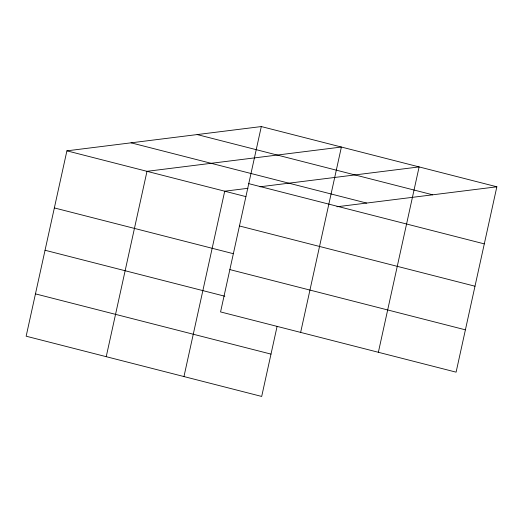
<?xml version="1.0" encoding="UTF-8"?>
<svg xmlns="http://www.w3.org/2000/svg" width="523" height="523" viewBox="0 0 523 523"><rect width="100%" height="100%" fill="white"/><g stroke="black" fill="none" stroke-linecap="round" stroke-linejoin="round"><path stroke-width="0.78" d="M261.31 126.559L220.556 311.924L456.095 372.16L496.85 186.796L261.31 126.559L66.905 150.84L26.15 336.204L261.69 396.441L277.098 326.352M106.234 356.686L146.989 171.322L341.395 147.041L300.64 332.406M183.959 376.56L224.713 191.196L247.974 188.293M378.364 352.28L419.119 166.915L260.003 186.789M336.93 206.768L496.85 186.796M197.158 134.568L432.698 194.811M131.057 142.825L366.597 203.061M248.758 183.645L484.298 243.881M66.905 150.84L245.915 196.622M239.456 225.975L474.989 286.212M54.353 207.925L233.363 253.701M229.865 269.593L465.405 329.83M45.05 250.256L224.844 296.234M35.459 293.874L270.999 354.11"/></g></svg>
